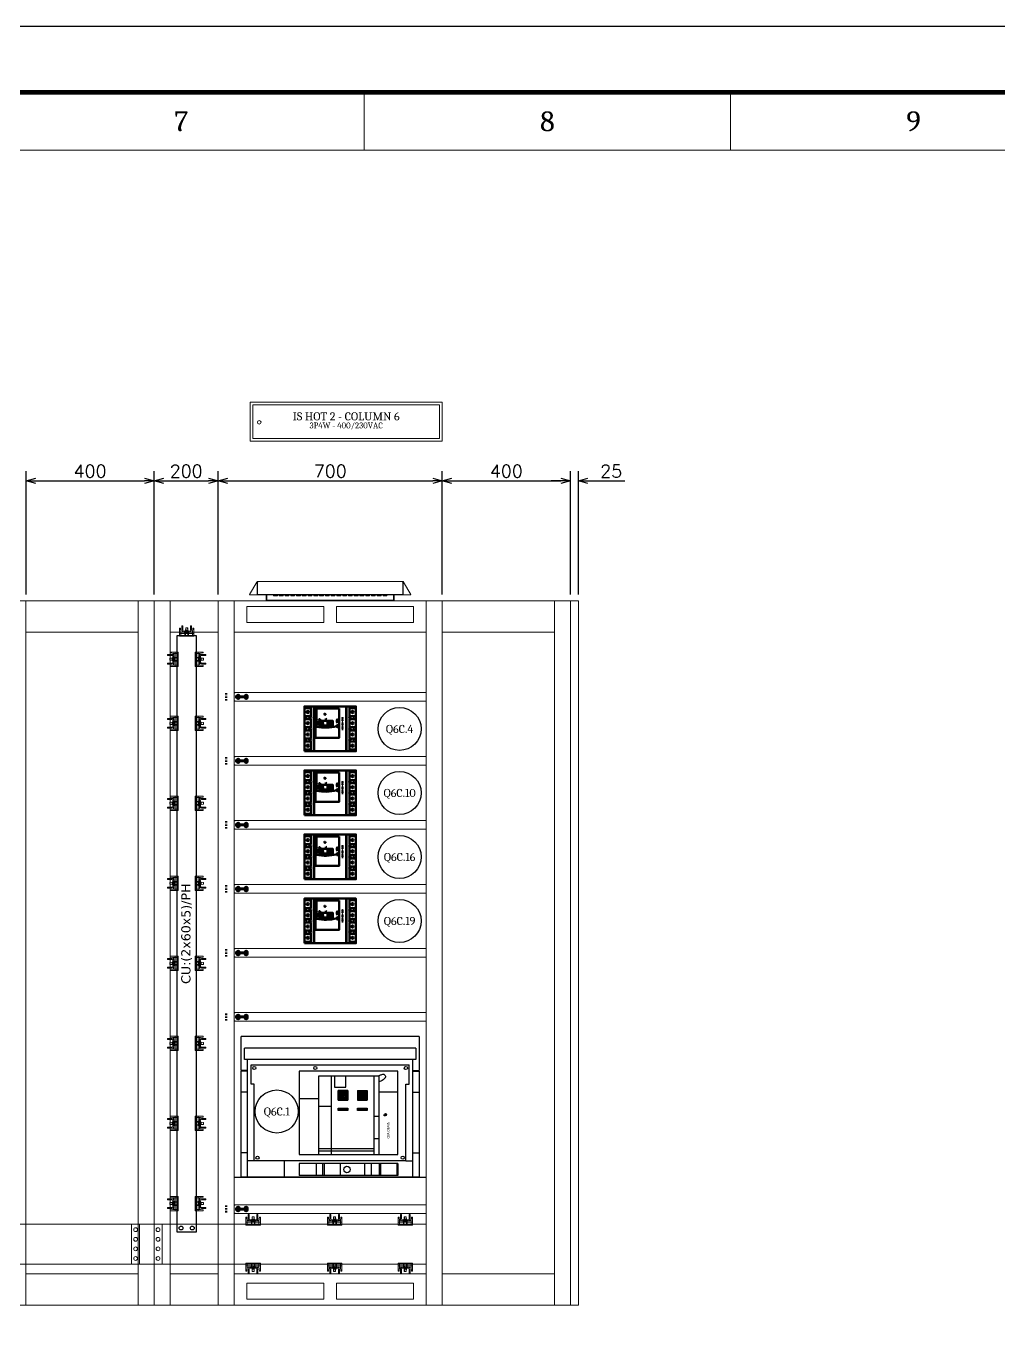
# Model space of a CAD drawing. Header units: millimetres. Extents: x -116965 to 323937, y 291661 to 566926.
# Drawn here: x -31322 to -28284, y 316464 to 320534 of the extents above; entities that cross this region are included whole.
import ezdxf
from ezdxf.enums import TextEntityAlignment as Align

# ---------------------------------------------------------------- set-up
doc = ezdxf.new("R2010")
doc.units = ezdxf.units.MM
doc.header["$PDMODE"] = 35
doc.linetypes.add('CHAIN', pattern=[0.3543, 0.2362, -0.0295, 0.0591, -0.0295])
doc.layers.get('0').update_dxf_attribs({"lineweight": 18})
for name, color, linetype in [('ALPHA', 255, 'Continuous'), ('C00-00-00', 7, 'Continuous'), ('dien', 2, 'Continuous')]:
    doc.layers.add(name, color=color, linetype=linetype)
for name, color, linetype, lineweight in [('AM_5', 3, 'Continuous', 25), ('BUSBAR', 31, 'Continuous', 13), ('Centerline(Schneider)', 7, 'Continuous', 18), ('H', 7, 'Continuous', 100), ('hw_Auxiliary', 2, 'Continuous', 13), ('hw_Text', 7, 'Continuous', 13), ('P', 250, 'Continuous', 100), ('Visible (ISO)', 7, 'Continuous', 50), ('Visible Edges(Schneider)', 7, 'Continuous', 35)]:
    doc.layers.add(name, color=color, linetype=linetype, lineweight=lineweight)
doc.styles.add('HW_Standard', font='complex.shx', dxfattribs={"width": 0.9})
doc.styles.add('hwBorder', font='Cambria.ttf')
doc.styles.add('hwTech', font='Cambria.ttf')
doc.styles.add('ROMANS', font='')
doc.styles.get("Standard").update_dxf_attribs({"font": 'arial.ttf'})
doc.styles.add('{18b73a54-fa43-428c-adcb-c1c7bbdf2c84}', font='Simplex.shx')
doc.styles.get('ROMANS').set_extended_font_data('.VnArial')
doc.dimstyles.new('kich thuoc$0', dxfattribs={"dimscale": 2, "dimtxt": 20, "dimasz": 16, "dimexe": 15, "dimexo": 10, "dimgap": 5, "dimtad": 1, "dimdec": 0, "dimzin": 0, "dimdsep": 46, "dimtxsty": '{18b73a54-fa43-428c-adcb-c1c7bbdf2c84}', "dimblk": 'OPEN30', "dimcen": 0.09, "dimclrd": 3, "dimclre": 3, "dimclrt": 3, "dimadec": 0, "dimazin": 0, "dimtfac": 1, "dimtdec": 0, "dimtofl": 0, "dimtmove": 0, "dimatfit": 3, "dimldrblk": 'OPEN30', "dimfxl": 1, "dimtolj": 1, "dimtzin": 0, "dimarcsym": 0})

# ---------------------------------------------------------------- blocks, each defined once
blk = doc.blocks.new('*U1608')
for points in [[(0, 2200), (0, 0), (50, 0), (50, 2200)], [(50, 2102), (50, 2200), (200, 2200), (200, 2102)], [(200, 2200), (200, 0), (250, 0), (250, 2200)], [(250, 2102), (250, 2200), (850, 2200), (850, 2102)], [(850, 2200), (850, 0), (900, 0), (900, 2200)], [(1250, 2102), (1250, 2200), (900, 2200), (900, 2102)], [(1300, 2200), (1300, 0), (1250, 0), (1250, 2200)], [(50, 98), (50, 0), (200, 0), (200, 98)], [(250, 98), (250, 0), (850, 0), (850, 98)], [(1250, 98), (1250, 0), (900, 0), (900, 98)]]:
    blk.add_lwpolyline(points, close=True)
at = {"layer": 'hw_Auxiliary'}
for points in [[(290, 2132), (530, 2132), (530, 2182), (290, 2182)], [(810, 2132), (570, 2132), (570, 2182), (810, 2182)], [(290, 68), (530, 68), (530, 18), (290, 18)], [(810, 68), (570, 68), (570, 18), (810, 18)]]:
    blk.add_lwpolyline(points, close=True, dxfattribs=at)
blk = doc.blocks.new('ban le blokset')
for p, q in [((11, 2), (5, 2)), ((5, -2), (11, -2))]:
    blk.add_line(p, q)
at = {"layer": 'Centerline(Schneider)', "linetype": 'CHAIN', "ltscale": 7.55611}
for p, q in [((35.8, 12.5), (31.7, 12.5)), ((36, -12.5), (31.8, -12.5))]:
    blk.add_line(p, q, dxfattribs=at)
at = {"layer": 'Centerline(Schneider)', "linetype": 'CHAIN', "ltscale": 21.168501}
for p, q in [((45.5, 9.8), (45.5, -9.8)), ((70.5, -9.8), (70.5, 9.8))]:
    blk.add_line(p, q, dxfattribs=at)
at = {"layer": 'Visible Edges(Schneider)'}
for p, q in [((11, 9.2), (5, 9.2)), ((36, 2), (78, 2)), ((74.5, -2), (74.5, 2)), ((11, -9.2), (5, -9.2)), ((36, -2), (78, -2))]:
    blk.add_line(p, q, dxfattribs=at)
for centre, start, end in [((45.5, 2), 21.122, 158.878), ((70.5, 2), 21.122, 158.878), ((45.5, -2), 201.122, 338.878), ((70.5, -2), 201.122, 338.878)]:
    blk.add_arc(centre, 5.63, start, end, dxfattribs=at)
blk = doc.blocks.new('*U1771')
h = blk.add_hatch(color=254)
edge = h.paths.add_edge_path()
edge.add_spline(control_points=[(5.6, 1.8), (5.6, 1.8), (5.6, 1.9), (5.6, 2), (5.6, 2), (5.7, 2)], knot_values=[-0.183546, -0.183546, -0.183546, -0.183546, -0.091771, -0.091771, 0, 0, 0, 0], degree=3, periodic=0)
edge.add_line((5.7, 2), (5.3, 2))
edge.add_ellipse((6.4, 1.5), major_axis=(1.3, 1.25), ratio=0.66219, start_angle=104.5761, end_angle=114.7583)
edge.add_line((5.1, 1.8), (5.6, 1.8))
edge = h.paths.add_edge_path()
edge.add_spline(control_points=[(5.4, 1.3), (5.5, 1.3), (5.5, 1.4), (5.5, 1.4), (5.5, 1.5), (5.5, 1.5)], knot_values=[-0.183098, -0.183098, -0.183098, -0.183098, -0.091547, -0.091547, 0, 0, 0, 0], degree=3, periodic=0)
edge.add_line((5.5, 1.5), (5, 1.5))
edge.add_ellipse((6.4, 1.5), major_axis=(1.3, 1.25), ratio=0.66219, start_angle=124.0962, end_angle=133.9588)
edge.add_line((4.9, 1.3), (5.4, 1.3))
edge = h.paths.add_edge_path()
edge.add_spline(control_points=[(6.7, 1.2), (6.8, 1.3), (6.8, 1.4), (6.9, 1.7), (6.9, 1.9), (7, 2)], knot_values=[-0.551644, -0.551644, -0.551644, -0.551644, -0.275816, -0.275816, 0, 0, 0, 0], degree=3, periodic=0)
edge.add_spline(control_points=[(7, 2), (7, 2), (7, 2), (7, 2), (7, 2), (7, 2)], knot_values=[-0.018517, -0.018517, -0.018517, -0.018517, -0.010545, -0.010545, 0, 0, 0, 0], degree=3, periodic=0)
edge.add_spline(control_points=[(7, 2), (7, 2), (7, 2), (7, 2), (7, 2), (7, 2), (7, 2), (7, 2)], knot_values=[-0.027221, -0.027221, -0.027221, -0.027221, -0.014514, -0.014514, -0.00734, -0.00734, 0, 0, 0, 0], degree=3, periodic=0)
edge.add_line((7, 2), (7.4, 2))
edge.add_spline(control_points=[(7.4, 2), (7.4, 2.1), (7.5, 2.2), (7.5, 2.3), (7.5, 2.4), (7.5, 2.4)], knot_values=[-0.257765, -0.257765, -0.257765, -0.257765, -0.128882, -0.128882, 0, 0, 0, 0], degree=3, periodic=0)
edge.add_line((7.5, 2.4), (6.9, 2.4))
edge.add_spline(control_points=[(6.9, 2.4), (6.8, 2.4), (6.6, 2.4), (6.4, 2.3), (6.3, 2.2), (6.2, 2.1), (6.2, 2.1), (6.1, 2), (6.1, 1.9), (6.1, 1.9), (6.1, 1.9), (6.1, 1.8)], knot_values=[-0.86466, -0.86466, -0.86466, -0.86466, -0.632414, -0.632414, -0.431586, -0.431586, -0.283006, -0.283006, -0.174285, -0.174285, 0, 0, 0, 0], degree=3, periodic=0)
edge.add_spline(control_points=[(6.1, 1.8), (6.1, 1.7), (6, 1.6), (6, 1.4), (5.9, 1.2), (5.9, 1.1)], knot_values=[-0.479158, -0.479158, -0.479158, -0.479158, -0.239583, -0.239583, 0, 0, 0, 0], degree=3, periodic=0)
edge.add_spline(control_points=[(5.9, 1.1), (5.9, 1.1), (5.9, 1.1), (5.9, 1.1), (5.9, 1.1), (5.9, 1.1)], knot_values=[-0.028568, -0.028568, -0.028568, -0.028568, -0.012798, -0.012798, 0, 0, 0, 0], degree=3, periodic=0)
edge.add_spline(control_points=[(5.9, 1.1), (5.9, 1.1), (5.9, 1.1), (5.8, 1), (5.8, 1), (5.8, 1), (5.8, 1), (5.8, 1)], knot_values=[-0.058564, -0.058564, -0.058564, -0.058564, -0.027343, -0.027343, -0.015539, -0.015539, 0, 0, 0, 0], degree=3, periodic=0)
edge.add_line((5.8, 1), (5.4, 1))
edge.add_spline(control_points=[(5.4, 1), (5.4, 1), (5.3, 0.9), (5.3, 0.8), (5.3, 0.7), (5.3, 0.6)], knot_values=[-0.283689, -0.283689, -0.283689, -0.283689, -0.141847, -0.141847, 0, 0, 0, 0], degree=3, periodic=0)
edge.add_line((5.3, 0.6), (5.9, 0.6))
edge.add_spline(control_points=[(5.9, 0.6), (6.1, 0.6), (6.2, 0.7), (6.4, 0.8), (6.5, 0.8), (6.6, 0.9), (6.7, 1), (6.7, 1.1), (6.7, 1.1), (6.7, 1.2)], knot_values=[-1.143628, -1.143628, -1.143628, -1.143628, -0.811486, -0.811486, -0.496541, -0.496541, -0.30491, -0.30491, 0, 0, 0, 0], degree=3, periodic=0)
edge = h.paths.add_edge_path()
edge.add_ellipse((6.4, 1.5), major_axis=(1.3, 1.25), ratio=0.66219, start_angle=306, end_angle=315.8697)
edge.add_line((7.9, 1.8), (7.3, 1.8))
edge.add_spline(control_points=[(7.3, 1.8), (7.3, 1.8), (7.2, 1.7), (7.2, 1.6), (7.2, 1.6), (7.2, 1.6)], knot_values=[-0.178881, -0.178881, -0.178881, -0.178881, -0.089455, -0.089455, 0, 0, 0, 0], degree=3, periodic=0)
edge.add_line((7.2, 1.6), (7.8, 1.6))
edge = h.paths.add_edge_path()
edge.add_spline(control_points=[(7.1, 1.3), (7.1, 1.3), (7.1, 1.2), (7.1, 1.1), (7.1, 1.1), (7.1, 1)], knot_values=[-0.179952, -0.179952, -0.179952, -0.179952, -0.089977, -0.089977, 0, 0, 0, 0], degree=3, periodic=0)
edge.add_line((7.1, 1), (7.6, 1))
edge.add_ellipse((6.4, 1.5), major_axis=(1.3, 1.25), ratio=0.66219, start_angle=286.5797, end_angle=296.6533)
edge.add_line((7.7, 1.3), (7.1, 1.3))
at = {"color": 102}
blk.add_ellipse((6.4, 1.5), major_axis=(1.3, 1.25), ratio=0.66219, dxfattribs=at)
blk = doc.blocks.new('*U1452')
h = blk.add_hatch(color=1)
h.dxf.hatch_style = 1
h.paths.add_polyline_path([(217.7, 104.6, 0.414214), (217.3, 104.9), (188.7, 104.9, 0.414214), (188.3, 104.6), (188.3, 75.9, 0.414214), (188.7, 75.6), (217.3, 75.6, 0.414214), (217.7, 75.9)])
h.paths.add_polyline_path([(211.2, 90.2, -1), (194.8, 90.2, -1)], flags=16)
h.paths.add_polyline_path([(208.5, 90.2, -1), (197.5, 90.2, -1)], flags=0)
h.paths.add_polyline_path([(197.5, 90.2, 1), (208.5, 90.2, 1)], flags=0)
h = blk.add_hatch(color=1)
h.dxf.hatch_style = 1
h.paths.add_polyline_path([(208.5, 90.2, 1), (197.5, 90.2, 1)])
h = blk.add_hatch(color=5)
h.dxf.hatch_style = 1
h.paths.add_polyline_path([(277.7, 104.6, 0.414214), (277.3, 104.9), (248.7, 104.9, 0.414214), (248.3, 104.6), (248.3, 75.9, 0.414214), (248.7, 75.6), (277.3, 75.6, 0.414214), (277.7, 75.9)])
h.paths.add_polyline_path([(261.6, 98.4), (264.4, 98.4), (264.4, 82.1), (261.6, 82.1)], flags=16)
for color, points in [(3, [(188, 50.2), (218, 50.2), (218, 42.8), (188, 42.8)]), (2, [(248, 50.2), (278, 50.2), (278, 42.8), (248, 42.8)])]:
    blk.add_hatch(color=color).paths.add_polyline_path(points)
at = {"color": 0}
for p, q in [((188, 75.2), (188, 105.2)), ((188, 105.2), (218, 105.2)), ((188.3, 75.9), (188.3, 104.6)), ((217.3, 104.9), (188.7, 104.9)), ((248, 105.2), (278, 105.2)), ((248.7, 104.9), (277.3, 104.9))]:
    blk.add_line(p, q, dxfattribs=at)
at = {"color": 7}
for p, q in [((217.7, 104.6), (217.7, 75.9)), ((218, 105.2), (218, 75.2)), ((248, 105.2), (248, 75.2)), ((248.3, 104.6), (248.3, 75.9)), ((218, 75.2), (188, 75.2)), ((217.3, 75.6), (188.7, 75.6)), ((278, 75.2), (248, 75.2)), ((277.3, 75.6), (248.7, 75.6))]:
    blk.add_line(p, q, dxfattribs=at)
blk.add_lwpolyline([(261.6, 82.1), (264.4, 82.1), (264.4, 98.4), (261.6, 98.4)], close=True, dxfattribs=at)
at = {"color": 0}
for points in [[(188, 50.2), (218, 50.2), (218, 42.8), (188, 42.8)], [(248, 50.2), (278, 50.2), (278, 42.8), (248, 42.8)]]:
    blk.add_lwpolyline(points, close=True, dxfattribs=at)
at = {"color": 7}
blk.add_circle((203, 90.2), 8.18, dxfattribs=at)
at = {"color": 1}
blk.add_circle((203, 90.2), 5.45, dxfattribs=at)
at = {"color": 0}
for centre, start, end in [((188.7, 104.6), 90, 180), ((217.3, 104.6), 0, 90), ((248.7, 104.6), 90, 180), ((188.7, 75.9), 180, 270)]:
    blk.add_arc(centre, 0.341, start, end, dxfattribs=at)
at = {"color": 7}
for centre, start, end in [((217.3, 75.9), 270, 0), ((248.7, 75.9), 180, 270)]:
    blk.add_arc(centre, 0.341, start, end, dxfattribs=at)
at = {"layer": 'ALPHA', "color": 253}
for p, q in [((441, 273.8), (-115, 273.8)), ((-115, 167.8), (-115, 273.8)), ((441, 273.8), (441, 167.8)), ((-95, 167.8), (-115, 167.8)), ((-115, -165.2), (-115, 165.2)), ((-95, 165.2), (-115, 165.2)), ((-95, -165.2), (-95, 202.2)), ((-84, 185.2), (409.5, 185.2)), ((-84, 125.2), (-84, 185.2)), ((409.5, 125.2), (409.5, 185.2)), ((420.5, 202.2), (420.5, -165.2)), ((420.5, 167.8), (441, 167.8)), ((420.5, 165.2), (441, 165.2)), ((441, 165.2), (441, -165.2)), ((-79, 125.2), (-84, 125.2)), ((-74, 125.2), (-79, 125.2)), ((-74, -114.8), (-74, 125.2)), ((399.5, -114.8), (399.5, 125.2)), ((399.5, 125.2), (404.5, 125.2)), ((404.5, 125.2), (409.5, 125.2)), ((-74, -114.8), (-95, -114.8)), ((20.5, -165.2), (20.5, -114.8)), ((399.5, -114.8), (420.5, -114.8)), ((441, -165.2), (-115, -165.2))]:
    blk.add_line(p, q, dxfattribs=at)
at = {"layer": 'ALPHA', "color": 254}
for p, q in [((430.5, 237.2), (-105, 237.2)), ((-105, 202.2), (-105, 237.2)), ((430.5, 237.2), (430.5, 202.2)), ((430.5, 202.2), (-105, 202.2)), ((-95, 100.2), (-115, 100.2)), ((218, 105.2), (218, 75.2)), ((248, 105.2), (248, 75.2)), ((420.5, 100.2), (441, 100.2)), ((188, 75.2), (218, 75.2)), ((248, 75.2), (278, 75.2)), ((-95, -89.8), (-115, -89.8)), ((420.5, -89.8), (441, -89.8))]:
    blk.add_line(p, q, dxfattribs=at)
at = {"layer": 'ALPHA', "color": 4}
for p, q in [((126.5, 150.2), (126.5, -94.8)), ((314.5, 150.2), (126.5, 150.2)), ((166.5, 150.2), (166.5, -94.8)), ((299.5, 150.2), (299.5, -94.8)), ((314.5, 150.2), (314.5, -94.8)), ((374.5, 100.2), (314.5, 100.2)), ((66.5, 80.2), (126.5, 80.2)), ((166.5, 55.2), (126.5, 55.2)), ((299.5, 25.2), (314.5, 25.2)), ((299.5, -77.2), (126.5, -77.2)), ((299.5, -44.8), (314.5, -44.8)), ((299.5, -84.8), (126.5, -84.8)), ((374.5, -123.2), (66.5, -123.2)), ((66.5, -123.2), (66.5, -160.2)), ((374.5, -160.2), (66.5, -160.2)), ((120.5, -160.2), (120.5, -123.2)), ((140.5, -160.2), (140.5, -123.2)), ((145.5, -160.2), (145.5, -123.2)), ((195.5, -160.2), (195.5, -123.2)), ((270.5, -123.2), (270.5, -160.2)), ((290.5, -123.2), (290.5, -160.2)), ((315.5, -123.2), (315.5, -160.2)), ((320.5, -123.2), (320.5, -160.2)), ((371, -123.2), (371, -160.2)), ((374.5, -123.2), (374.5, -160.2))]:
    blk.add_line(p, q, dxfattribs=at)
at = {"layer": 'ALPHA', "color": 0}
for p, q in [((188, 105.2), (188, 75.2)), ((188, 105.2), (218, 105.2)), ((248, 105.2), (278, 105.2)), ((278, 105.2), (278, 75.2))]:
    blk.add_line(p, q, dxfattribs=at)
at = {"layer": 'ALPHA', "color": 4}
for points in [[(66.5, 165.2), (66.5, -94.8), (374.5, -94.8), (374.5, 165.2)], [(176.5, 115.2), (211.5, 115.2), (211.5, 150.2), (176.5, 150.2)]]:
    blk.add_lwpolyline(points, close=True, dxfattribs=at)
blk.add_lwpolyline([(314.5, 150.2, -0.038619), (318.5, 152.8, -0.045493), (322.3, 154.3, -0.024228), (327.2, 155.6, -0.058648), (329.2, 155.7, -0.123358), (331.5, 155.1, -0.092807), (333.9, 153.1, -0.116657), (335.4, 149.8, -0.128186), (335.3, 146.5, -0.049971), (334.3, 144.1, -0.055894), (333, 142.2, -0.051937), (331, 140.3, -0.020219), (325.1, 136.3, -0.056224), (320.8, 134.3, -0.040931), (314.5, 132.6)], format="xyb", dxfattribs=at)
at = {"layer": 'ALPHA', "color": 7}
for points in [[(218, 75.2), (188, 75.2), (188, 103.6), (218, 103.6)], [(248, 75.2), (278, 75.2), (278, 103.6), (248, 103.6)]]:
    blk.add_lwpolyline(points, close=True, dxfattribs=at)
at = {"layer": 'ALPHA', "color": 253}
blk.add_lwpolyline([(399.5, -114.8), (-74, -114.8)], dxfattribs=at)
at = {"layer": 'ALPHA', "color": 254}
for centre in [(-74, 175.2), (116.5, 175.2), (399.5, 175.2), (-64, -104.8), (389.5, -104.8)]:
    blk.add_circle(centre, 5, dxfattribs=at)
at = {"layer": 'ALPHA', "color": 4}
blk.add_circle((215.5, -141.8), 10, dxfattribs=at)
at = {"color": 7, "xscale": 2.430000000000291, "yscale": 2.430000000000291, "zscale": 2.430000000000291}
blk.add_blockref('*U1771', (319.5, 25.8), dxfattribs=at)
at = {"layer": 'ALPHA', "color": 254, "style": 'ROMANS', "flags": 8}
blk.add_attdef('TYPE2', (340.6, 8), '', height=8, rotation=270, dxfattribs=at)
blk = doc.blocks.new('*U1615')
blk.add_hatch(color=9).paths.add_polyline_path([(80.5, 7.9), (94.8, 7.9), (94.8, 0.5), (80.5, 0.5)])
h = blk.add_hatch(color=1)
edge = h.paths.add_edge_path()
edge.add_arc((78.2, -23), 3.31, 0, 360)
h = blk.add_hatch(color=7)
edge = h.paths.add_edge_path()
edge.add_ellipse((94.6, -22.9), major_axis=(-5.42, 0), ratio=0.460829, start_angle=0, end_angle=360)
for p, q in [((139.9, 50.9), (0, 50.9)), ((139.9, 50.4), (0, 50.4)), ((133.5, 42.4), (76.6, 42.4)), ((80.5, 36.4), (80.5, -8.8)), ((80.5, 36.4), (94.8, 36.4)), ((94.8, 31.5), (80.5, 31.5)), ((94.8, 30.3), (80.5, 30.3)), ((94.8, 26.7), (80.5, 26.7)), ((80.5, 26.2), (94.8, 26.2)), ((94.8, 36.4), (94.8, -8.8)), ((97.9, 13.2), (101.9, 13.2)), ((97.9, 13.2), (99.9, 11.7)), ((99.6, 35.3), (99.6, 31.5)), ((99.6, 35.3), (100.2, 35.3)), ((99.6, 31.5), (100.2, 31.5)), ((101.9, 13.2), (99.9, 11.7)), ((100.2, 35.3), (100.2, 31.5)), ((80.5, -8.8), (94.8, -8.8)), ((139.9, -50.2), (0, -50.2)), ((139.9, -50.7), (0, -50.7))]:
    blk.add_line(p, q)
at = {"color": 0}
blk.add_lwpolyline([(0, 80.6), (0, -80.4), (140, -80.4), (140, 80.6)], close=True, dxfattribs=at)
at = {"color": 1}
for points in [[(5, 80.6), (5, 60.1), (30, 60.1), (30, 80.6)], [(40, 80.6), (40, 60.1), (65, 60.1), (65, 80.6)], [(75, 80.6), (75, 60.1), (100, 60.1), (100, 80.6)], [(110, 80.6), (110, 60.1), (135, 60.1), (135, 80.6)], [(5, -80.4), (5, -59.9), (30, -59.9), (30, -80.4)], [(40, -80.4), (40, -59.9), (65, -59.9), (65, -80.4)], [(75, -80.4), (75, -59.9), (100, -59.9), (100, -80.4)], [(110, -80.4), (110, -59.9), (135, -59.9), (135, -80.4)]]:
    blk.add_lwpolyline(points, dxfattribs=at)
for points in [[(133.5, -27.8), (41.8, -27.8), (41.8, 46.1), (133.5, 46.1)], [(80.5, 36.4), (94.8, 36.4), (94.8, -8.8), (80.5, -8.8)], [(80.5, 7.9), (94.8, 7.9), (94.8, 0.5), (80.5, 0.5)]]:
    blk.add_lwpolyline(points, close=True)
for centre in [(17.5, 70.1), (52.5, 70.1), (87.5, 70.1), (122.5, 70.1), (17.5, -69.9), (52.5, -69.9), (87.5, -69.9), (122.5, -69.9)]:
    blk.add_circle(centre, 3.25, dxfattribs=at)
at = {"color": 3}
for centre in [(35, 62.6), (70, 62.6), (105, 62.6), (35, -62.4), (70, -62.4), (105, -62.4)]:
    blk.add_circle(centre, 3, dxfattribs=at)
blk.add_circle((78.2, -23), 3.31)
blk.add_arc((211.2, 14.2), 137.5, 168.1891, 194.2608)
blk.add_ellipse((94.6, -22.9), major_axis=(-5.42, 0), ratio=0.460829)
at = {"layer": 'P', "color": 0, "linetype": 'Continuous', "lineweight": -3}
for p, q in [((33.7, 77.5), (33.7, 80.6)), ((33.7, 77.5), (33.7, 77.2)), ((36, 80.6), (36, 77.5)), ((36, 77.5), (36, 77.2)), ((68.7, 77.5), (68.7, 80.6)), ((68.7, 77.5), (68.7, 77.2)), ((71, 80.6), (71, 77.5)), ((71, 77.5), (71, 77.2)), ((103.6, 77.5), (103.6, 80.6)), ((103.6, 77.5), (103.6, 80.6)), ((103.6, 77.5), (103.6, 77.2)), ((105.9, 80.6), (105.9, 77.5)), ((105.9, 77.5), (105.9, 77.2)), ((33.7, -77.3), (33.7, -80.4)), ((36, -80.4), (36, -77.3)), ((68.7, -77.3), (68.7, -77)), ((68.7, -77.3), (68.7, -80.4)), ((71, -77.3), (71, -77)), ((71, -80.4), (71, -77.3)), ((103.6, -77.3), (103.6, -77)), ((103.6, -77.3), (103.6, -80.4)), ((103.6, -77.3), (103.6, -80.4)), ((105.9, -77.3), (105.9, -77)), ((105.9, -80.4), (105.9, -77.3))]:
    blk.add_line(p, q, dxfattribs=at)
for centre, start, end in [((34.9, 75), 117.7191, 62.2809), ((69.9, 75), 117.7191, 62.2809), ((104.7, 75), 117.7191, 62.2809), ((34.9, -74.8), 297.7191, 242.2809), ((69.9, -74.8), 297.7191, 242.2809), ((104.7, -74.8), 297.7191, 242.2809)]:
    blk.add_arc(centre, 2.5, start, end, dxfattribs=at)
at = {"xscale": 1.215000000000003, "yscale": 1.215000000000003, "zscale": 1.215000000000003}
blk.add_blockref('*U1771', (107.9, 14.7), dxfattribs=at)
at = {"layer": 'hw_Text', "color": 3, "style": 'HW_Standard', "width": 0.9}
blk.add_text('ON', height=3.6, dxfattribs=at).set_placement((87.4, 21.6), align=Align.MIDDLE_CENTER)
at = {"layer": 'hw_Text', "color": 1, "style": 'HW_Standard', "width": 0.9}
blk.add_text('OFF', height=3.6, dxfattribs=at).set_placement((87.4, -4.8), align=Align.MIDDLE_CENTER)
at = {"layer": 'hw_Text', "color": 0, "style": 'HW_Standard', "width": 0.9, "flags": 8}
blk.add_attdef('TYPE1', text='', height=5, dxfattribs=at).set_placement((85.9, -38.6), align=Align.MIDDLE_CENTER)
blk = doc.blocks.new('QQQ')
at = {"color": 1, "lineweight": -3, "ltscale": 5}
blk.add_circle((59732.6, 361340.9), 67.2, dxfattribs=at)
at = {"color": 6, "lineweight": -3, "ltscale": 5, "style": 'hwTech'}
blk.add_attdef('Q5A.1', text='', height=25, dxfattribs=at).set_placement((59732.6, 361340.9), align=Align.MIDDLE_CENTER)
blk = doc.blocks.new('SV-F')
at = {"lineweight": 13}
blk.add_line((201, 0), (-201, 0), dxfattribs=at)
at = {"layer": 'Visible (ISO)', "lineweight": 13}
for p, q in [((-251.5, 19.3), (-228.9, 58.5)), ((-228.8, 58.5), (-228.9, 58.5)), ((-228.8, 58.5), (-228.7, 58.4)), ((-227.8, 58.9), (-228.2, 58.1)), ((-227.8, 58.9), (-227.8, 18.5)), ((-226.8, 58.3), (-227.8, 58.9)), ((-226.8, 18.5), (-226.8, 58.3)), ((-226.7, 58.5), (-226.7, 19.3)), ((-226.3, 58.5), (-226.7, 58.5)), ((-226.3, 58.5), (-226.3, 60)), ((-226.3, 60), (226.3, 60)), ((226.3, 60), (226.3, 58.5)), ((226.7, 58.5), (226.3, 58.5)), ((226.7, 58.5), (226.7, 19.3)), ((226.8, 58.3), (227.8, 58.9)), ((226.8, 18.5), (226.8, 58.3)), ((228.2, 58.1), (227.8, 58.9)), ((227.8, 58.9), (227.8, 18.5)), ((228.7, 58.4), (228.8, 58.5)), ((228.9, 58.5), (228.8, 58.5)), ((228.9, 58.5), (251.5, 19.3)), ((-250.9, 18.9), (-251.5, 19.3)), ((-250.9, 18.9), (-250.2, 18.5)), ((-250.2, 18.5), (-227.8, 18.5)), ((-227.8, 18.5), (-226.8, 18.5)), ((-226.7, 19.3), (-226.7, 18.5)), ((-226.7, 19.3), (226.7, 19.3)), ((-226.7, 18.5), (226.7, 18.5)), ((-199.5, 18.5), (-199.5, 1.5)), ((-198, 1.5), (-198, 18.5)), ((-197.5, 4), (-197.5, 18.5)), ((-197.5, 2), (-197.5, 4)), ((-197.5, 2), (197.5, 2)), ((-197.5, 2), (-197.5, 0)), ((-177, 15.5), (-177, 18.5)), ((-165, 15.5), (-177, 15.5)), ((-165, 18.5), (-165, 15.5)), ((-159, 15.5), (-159, 18.5)), ((-147, 15.5), (-159, 15.5)), ((-147, 18.5), (-147, 15.5)), ((-141, 15.5), (-141, 18.5)), ((-129, 15.5), (-141, 15.5)), ((-129, 18.5), (-129, 15.5)), ((-123, 15.5), (-123, 18.5)), ((-111, 15.5), (-123, 15.5)), ((-111, 18.5), (-111, 15.5)), ((-105, 15.5), (-105, 18.5)), ((-93, 15.5), (-105, 15.5)), ((-93, 18.5), (-93, 15.5)), ((-87, 15.5), (-87, 18.5)), ((-75, 15.5), (-87, 15.5)), ((-75, 18.5), (-75, 15.5)), ((-69, 15.5), (-69, 18.5)), ((-57, 15.5), (-69, 15.5)), ((-57, 18.5), (-57, 15.5)), ((-51, 15.5), (-51, 18.5)), ((-39, 15.5), (-51, 15.5)), ((-39, 18.5), (-39, 15.5)), ((-33, 15.5), (-33, 18.5)), ((-21, 15.5), (-33, 15.5)), ((-21, 18.5), (-21, 15.5)), ((-15, 15.5), (-15, 18.5)), ((-3, 15.5), (-15, 15.5)), ((-3, 18.5), (-3, 15.5)), ((3, 15.5), (3, 18.5)), ((15, 15.5), (3, 15.5)), ((15, 18.5), (15, 15.5)), ((21, 15.5), (21, 18.5)), ((33, 15.5), (21, 15.5)), ((33, 18.5), (33, 15.5)), ((39, 15.5), (39, 18.5)), ((51, 15.5), (39, 15.5)), ((51, 18.5), (51, 15.5)), ((57, 15.5), (57, 18.5)), ((69, 15.5), (57, 15.5)), ((69, 18.5), (69, 15.5)), ((75, 15.5), (75, 18.5)), ((87, 15.5), (75, 15.5)), ((87, 18.5), (87, 15.5)), ((93, 15.5), (93, 18.5)), ((105, 15.5), (93, 15.5)), ((105, 18.5), (105, 15.5)), ((111, 15.5), (111, 18.5)), ((123, 15.5), (111, 15.5)), ((123, 18.5), (123, 15.5)), ((129, 15.5), (129, 18.5)), ((141, 15.5), (129, 15.5)), ((141, 18.5), (141, 15.5)), ((147, 15.5), (147, 18.5)), ((159, 15.5), (147, 15.5)), ((159, 18.5), (159, 15.5)), ((165, 15.5), (165, 18.5)), ((177, 15.5), (165, 15.5)), ((177, 18.5), (177, 15.5)), ((197.5, 18.5), (197.5, 4)), ((197.5, 2), (197.5, 4)), ((197.5, 2), (197.5, 0)), ((198, 1.5), (198, 18.5)), ((199.5, 1.5), (199.5, 18.5)), ((226.7, 19.3), (226.7, 18.5)), ((226.8, 18.5), (227.8, 18.5)), ((227.8, 18.5), (250.2, 18.5)), ((250.9, 18.9), (250.2, 18.5)), ((251.5, 19.3), (250.9, 18.9))]:
    blk.add_line(p, q, dxfattribs=at)
for centre, radius, start, end in [((-226.3, 57), 3, 136.3257, 150), ((-226.3, 57), 3, 90, 136.3257), ((-226.3, 57), 1.5, 105.8402, 114.6033), ((226.3, 57), 3, 43.6743, 90), ((226.3, 57), 1.5, 65.3967, 74.1598), ((226.3, 57), 3, 30, 43.6743), ((-201, 1.5), 1.5, 270, 0), ((-201, 1.5), 3, 330, 0), ((201, 1.5), 3, 180, 210), ((201, 1.5), 1.5, 180, 270)]:
    blk.add_arc(centre, radius, start, end, dxfattribs=at)
for points in [[(-228.7, 58.4), (-228.7, 58.4), (-228.6, 58.4), (-228.6, 58.3)], [(-228.6, 58.3), (-228.5, 58.3), (-228.4, 58.2), (-228.2, 58.1)], [(228.6, 58.3), (228.5, 58.3), (228.4, 58.2), (228.2, 58.1)], [(228.7, 58.4), (228.7, 58.4), (228.6, 58.4), (228.6, 58.3)]]:
    blk.add_open_spline(points, degree=3, dxfattribs=at)
blk = doc.blocks.new('*U1980')
at = {"color": 5}
for p, q in [((202.975, 198.621), (202.975, 194.282)), ((230.543, 198.621), (230.543, 194.282))]:
    blk.add_line(p, q, dxfattribs=at)
at = {"color": 5, "const_width": 0.35}
blk.add_lwpolyline([(10, 198.621), (285.679, 198.621), (285.679, 5), (10, 5)], close=True, dxfattribs=at)
at = {"color": 5}
blk.add_lwpolyline([(14.339, 194.282), (281.339, 194.282), (281.339, 9.339), (14.339, 9.339)], close=True, dxfattribs=at)
at = {"layer": 'Defpoints', "color": 4}
blk.add_lwpolyline([(0, 203.621), (290.679, 203.621), (290.679, 0), (0, 0)], close=True, dxfattribs=at)
at = {"color": 253, "style": 'hwBorder'}
for s, p in [('7', (189.191, 196.452)), ('8', (216.759, 196.452)), ('9', (244.327, 196.452))]:
    blk.add_text(s, height=1.5, dxfattribs=at).set_placement(p, align=Align.MIDDLE_CENTER)
at = {"color": 6, "style": 'hwBorder', "flags": 8}
for tag, p in [("DWG'SNAME", (266.339, 58.998)), ("DWG'SCODE2", (266.339, 51.052))]:
    blk.add_attdef(tag, text='', height=1.5, dxfattribs=at).set_placement(p, align=Align.MIDDLE_CENTER)
at = {"color": 253, "style": 'hwBorder', "flags": 8}
for tag, p in [('REV_0', (253.339, 43.788)), ('REV_MODIFY0', (264.339, 44.1)), ('REV_DATE0', (277.339, 44.1)), ('REV_MODIFY1', (264.339, 40.789)), ('REV_DATE1', (277.339, 40.789)), ('REV_1', (253.339, 40.477)), ('REV_2', (253.339, 37.166)), ('REV_MODIFY2', (264.339, 37.479)), ('REV_DATE2', (277.339, 37.479)), ('REV_3', (253.339, 33.856)), ('REV_MODIFY3', (264.339, 34.169)), ('REV_DATE3', (277.339, 34.169)), ('REV_4', (253.339, 30.545)), ('REV_MODIFY4', (264.339, 30.858)), ('REV_DATE4', (277.339, 30.858))]:
    blk.add_attdef(tag, text='', height=1, dxfattribs=at).set_placement(p, align=Align.MIDDLE_CENTER)
at = {"color": 6, "style": 'hwBorder', "flags": 8}
for tag, p in [('TOLERANCE', (261.539, 27.216)), ('PAGE', (259.339, 15.298))]:
    blk.add_attdef(tag, text='', height=1.5, dxfattribs=at).set_placement(p, align=Align.MIDDLE_LEFT)
blk = doc.blocks.new('_Open30')
at = {"color": 0, "linetype": 'ByBlock', "lineweight": -2}
for p, q in [((-1, 0.27), (0, 0)), ((0, 0), (-1, -0.27)), ((0, 0), (-1, 0))]:
    blk.add_line(p, q, dxfattribs=at)
blk = doc.blocks.new('*D1894')
at = {"layer": 'AM_5', "color": 3, "lineweight": -2, "transparency": 16777216}
for p, q in [((-30722.2, 318758.4), (-30722.2, 319143.4)), ((-30022.2, 318758.4), (-30022.2, 319143.4)), ((-30692.2, 319113.4), (-30052.2, 319113.4))]:
    blk.add_line(p, q, dxfattribs=at)
at = {"layer": 'Defpoints', "color": 0, "lineweight": -3, "transparency": 16777216}
for p in [(-30022.2, 319113.4), (-30722.2, 318738.4), (-30022.2, 318738.4)]:
    blk.add_point(p, dxfattribs=at)
at = {"layer": 'AM_5', "color": 3, "lineweight": -2, "transparency": 16777216, "xscale": 30, "yscale": 30, "zscale": 30, "rotation": 180}
blk.add_blockref('_Open30', (-30722.2, 319113.4), dxfattribs=at)
at = {"layer": 'AM_5', "color": 3, "lineweight": -2, "transparency": 16777216, "xscale": 30, "yscale": 30, "zscale": 30}
blk.add_blockref('_Open30', (-30022.2, 319113.4), dxfattribs=at)
at = {"layer": 'AM_5', "color": 3, "transparency": 16777216, "insert": (-30372.2, 319143.4), "char_height": 40, "attachment_point": 5, "style": '{18b73a54-fa43-428c-adcb-c1c7bbdf2c84}'}
blk.add_mtext('\\A1;700', dxfattribs=at)
blk = doc.blocks.new('*D1905')
at = {"layer": 'AM_5', "color": 3, "lineweight": -2, "transparency": 16777216}
for p, q in [((-31322, 318758.4), (-31322, 319143.3)), ((-30922, 318758.4), (-30922, 319143.3)), ((-31292, 319113.3), (-30952, 319113.3))]:
    blk.add_line(p, q, dxfattribs=at)
at = {"layer": 'Defpoints', "color": 0, "lineweight": -3, "transparency": 16777216}
for p in [(-30922, 319113.3), (-31322, 318738.4), (-30922, 318738.4)]:
    blk.add_point(p, dxfattribs=at)
at = {"layer": 'AM_5', "color": 3, "lineweight": -2, "transparency": 16777216, "xscale": 30, "yscale": 30, "zscale": 30, "rotation": 180}
blk.add_blockref('_Open30', (-31322, 319113.3), dxfattribs=at)
at = {"layer": 'AM_5', "color": 3, "lineweight": -2, "transparency": 16777216, "xscale": 30, "yscale": 30, "zscale": 30}
blk.add_blockref('_Open30', (-30922, 319113.3), dxfattribs=at)
at = {"layer": 'AM_5', "color": 3, "transparency": 16777216, "insert": (-31122, 319143.3), "char_height": 40, "attachment_point": 5, "style": '{18b73a54-fa43-428c-adcb-c1c7bbdf2c84}'}
blk.add_mtext('\\A1;400', dxfattribs=at)
blk = doc.blocks.new('*D1906')
at = {"layer": 'AM_5', "color": 3, "lineweight": -2, "transparency": 16777216}
for p, q in [((-30922, 318758.4), (-30922, 319143.3)), ((-30722, 318758.4), (-30722, 319143.3)), ((-30892, 319113.3), (-30752, 319113.3))]:
    blk.add_line(p, q, dxfattribs=at)
at = {"layer": 'Defpoints', "color": 0, "lineweight": -3, "transparency": 16777216}
for p in [(-30722, 319113.3), (-30922, 318738.4), (-30722, 318738.4)]:
    blk.add_point(p, dxfattribs=at)
at = {"layer": 'AM_5', "color": 3, "lineweight": -2, "transparency": 16777216, "xscale": 30, "yscale": 30, "zscale": 30, "rotation": 180}
blk.add_blockref('_Open30', (-30922, 319113.3), dxfattribs=at)
at = {"layer": 'AM_5', "color": 3, "lineweight": -2, "transparency": 16777216, "xscale": 30, "yscale": 30, "zscale": 30}
blk.add_blockref('_Open30', (-30722, 319113.3), dxfattribs=at)
at = {"layer": 'AM_5', "color": 3, "transparency": 16777216, "insert": (-30822, 319143.3), "char_height": 40, "attachment_point": 5, "style": '{18b73a54-fa43-428c-adcb-c1c7bbdf2c84}'}
blk.add_mtext('\\A1;200', dxfattribs=at)
blk = doc.blocks.new('*D1907')
at = {"layer": 'AM_5', "color": 3, "lineweight": -2, "transparency": 16777216}
for p, q in [((-30022.2, 318758.4), (-30022.2, 319143.3)), ((-29622.2, 318758.4), (-29622.2, 319143.3)), ((-29992.2, 319113.3), (-29652.2, 319113.3))]:
    blk.add_line(p, q, dxfattribs=at)
at = {"layer": 'Defpoints', "color": 0, "lineweight": -3, "transparency": 16777216}
for p in [(-29622.2, 319113.3), (-30022.2, 318738.4), (-29622.2, 318738.4)]:
    blk.add_point(p, dxfattribs=at)
at = {"layer": 'AM_5', "color": 3, "lineweight": -2, "transparency": 16777216, "xscale": 30, "yscale": 30, "zscale": 30, "rotation": 180}
blk.add_blockref('_Open30', (-30022.2, 319113.3), dxfattribs=at)
at = {"layer": 'AM_5', "color": 3, "lineweight": -2, "transparency": 16777216, "xscale": 30, "yscale": 30, "zscale": 30}
blk.add_blockref('_Open30', (-29622.2, 319113.3), dxfattribs=at)
at = {"layer": 'AM_5', "color": 3, "transparency": 16777216, "insert": (-29822.2, 319143.3), "char_height": 40, "attachment_point": 5, "style": '{18b73a54-fa43-428c-adcb-c1c7bbdf2c84}'}
blk.add_mtext('\\A1;400', dxfattribs=at)
blk = doc.blocks.new('*D1890')
at = {"layer": 'AM_5', "color": 3, "lineweight": -2, "transparency": 16777216}
for p, q in [((-29622.3, 318758.5), (-29622.3, 319143.4)), ((-29597.3, 318758.5), (-29597.3, 319143.4)), ((-29652.3, 319113.4), (-29682.3, 319113.4)), ((-29567.3, 319113.4), (-29452.6, 319113.4))]:
    blk.add_line(p, q, dxfattribs=at)
at = {"layer": 'Defpoints', "color": 0, "lineweight": -3, "transparency": 16777216}
for p in [(-29622.3, 319113.4), (-29622.3, 318738.5), (-29597.3, 318738.5)]:
    blk.add_point(p, dxfattribs=at)
at = {"layer": 'AM_5', "color": 3, "lineweight": -2, "transparency": 16777216, "xscale": 30, "yscale": 30, "zscale": 30}
blk.add_blockref('_Open30', (-29622.3, 319113.4), dxfattribs=at)
at = {"layer": 'AM_5', "color": 3, "lineweight": -2, "transparency": 16777216, "xscale": 30, "yscale": 30, "zscale": 30, "rotation": 180}
blk.add_blockref('_Open30', (-29597.3, 319113.4), dxfattribs=at)
at = {"layer": 'AM_5', "color": 3, "transparency": 16777216, "insert": (-29494.9, 319143.4), "char_height": 40, "attachment_point": 5, "style": '{18b73a54-fa43-428c-adcb-c1c7bbdf2c84}'}
blk.add_mtext('25', dxfattribs=at)
blk = doc.blocks.new('*U1910')
at = {"color": 1}
for p, q in [((60478.4, 339394.9), (59223.4, 339394.9)), ((60478.4, 339394.9), (59223.4, 339394.9)), ((59223.4, 339394.9), (59223.4, 339269.9)), ((60478.4, 339394.9), (60478.4, 339269.9)), ((59223.4, 339269.9), (60478.4, 339269.9))]:
    blk.add_line(p, q, dxfattribs=at)
for centre in [(59235.9, 339377.4), (60465.9, 339377.4), (59235.9, 339347.4), (60465.9, 339347.4), (59235.9, 339317.4), (60465.9, 339317.4), (59235.9, 339287.4), (60465.9, 339287.4)]:
    blk.add_circle(centre, 6, dxfattribs=at)
blk = doc.blocks.new('*U1780')
at = {"color": 1}
for p, q in [((59323.4, 339394.9), (59228.4, 339394.9)), ((59323.4, 339394.9), (59228.4, 339394.9)), ((59228.4, 339394.9), (59228.4, 339269.9)), ((59323.4, 339394.9), (59323.4, 339269.9)), ((59228.4, 339269.9), (59323.4, 339269.9))]:
    blk.add_line(p, q, dxfattribs=at)
for centre in [(59240.9, 339377.4), (59310.9, 339377.4), (59240.9, 339347.4), (59310.9, 339347.4), (59240.9, 339317.4), (59310.9, 339317.4), (59240.9, 339287.4), (59310.9, 339287.4)]:
    blk.add_circle(centre, 6, dxfattribs=at)
blk = doc.blocks.new('*U1977')
at = {"color": 1}
for p, q in [((60073.4, 339394.9), (59223.4, 339394.9)), ((60073.4, 339394.9), (59223.4, 339394.9)), ((59223.4, 339394.9), (59223.4, 339269.9)), ((60073.4, 339394.9), (60073.4, 339269.9)), ((59223.4, 339269.9), (60073.4, 339269.9))]:
    blk.add_line(p, q, dxfattribs=at)
for centre in [(59235.9, 339377.4), (59235.9, 339347.4), (59235.9, 339317.4), (59235.9, 339287.4)]:
    blk.add_circle(centre, 6, dxfattribs=at)
blk = doc.blocks.new('555')
at = {"lineweight": 5}
for p, q in [((-22.5, 25), (-19.5, 25)), ((-22.5, 0), (-22.5, 25)), ((22.5, 8.5), (-22.5, 8.5)), ((-22.5, 3), (-4.9, 3)), ((-18.2, 0), (-22.5, 0)), ((-19.5, 25), (-18.2, 13)), ((-18.2, 13), (-18.2, 13)), ((-18.2, 13), (-18.2, 0)), ((-17.7, 13), (-18.2, 13)), ((-18.2, 0), (-17.7, 0)), ((-17.7, 0), (17.7, 0)), ((-9, 13), (-15.5, 13)), ((-12, 33), (-15, 33)), ((-15, 33), (-15, 30)), ((-15, 30), (-12, 30)), ((-15, 19), (-15, 30)), ((-12, 30), (-12, 33)), ((-12, 30), (-12, 19)), ((-9, 16), (9, 16)), ((9, 13), (-9, 13)), ((-6, 13), (-6, 12.2)), ((0, 12.2), (-6, 12.2)), ((-5.6, 3.7), (-5.9, 11.1)), ((-4.7, 3), (-4.9, 3)), ((-4.7, 3), (4.7, 3)), ((-4.5, 13), (-4.5, 16)), ((-2.9, 18.7), (-4.4, 17.2)), ((-4.4, 13), (-4.4, 17.2)), ((0, 17.2), (-4.4, 17.2)), ((-4.1, 13), (-4.1, 16)), ((-2.7, 26), (-4, 3.7)), ((-3.4, 16.2), (-4, 3.7)), ((-3, 26), (-3.4, 17.7)), ((-3.4, 17.7), (-3.4, 16.2)), ((3.4, 17.7), (-3.4, 17.7)), ((3.4, 16.2), (-3.4, 16.2)), ((-3, 26), (3, 26)), ((-2.9, 18.7), (0, 18.7)), ((-1.6, 18.7), (-1.6, 13)), ((0, 11.3), (-1.6, 12.2)), ((0, 18.7), (2.9, 18.7)), ((4.4, 17.2), (0, 17.2)), ((0, 11.3), (1.6, 12.2)), ((6, 12.2), (0, 12.2)), ((1.6, 18.7), (1.6, 13)), ((2.9, 18.7), (4.4, 17.2)), ((3, 26), (3.2, 26)), ((3.4, 17.7), (3, 26)), ((4, 3.7), (3.2, 26)), ((3.5, 17.7), (3.4, 17.7)), ((3.4, 16.2), (3.4, 17.7)), ((3.4, 16.2), (3.5, 16.2)), ((4, 3.7), (3.4, 16.2)), ((4.1, 13), (4.1, 16)), ((4.4, 13), (4.4, 17.2)), ((4.5, 13), (4.5, 16)), ((4.9, 3), (4.7, 3)), ((4.9, 3), (22.5, 3)), ((5.9, 11.1), (5.6, 3.7)), ((6, 13), (6, 12.2)), ((15.5, 13), (9, 13)), ((15, 33), (12, 33)), ((12, 33), (12, 30)), ((12, 30), (15, 30)), ((12, 19), (12, 30)), ((15, 30), (15, 33)), ((15, 30), (15, 19)), ((18.2, 13), (17.7, 13)), ((17.7, 0), (18.2, 0)), ((18.2, 13), (19.5, 25)), ((18.2, 0), (18.2, 13)), ((18.2, 13), (18.2, 13)), ((22.5, 0), (18.2, 0)), ((19.5, 25), (22.5, 25)), ((22.5, 25), (22.5, 0))]:
    blk.add_line(p, q, dxfattribs=at)
for centre, radius, start, end in [((-15.5, 16), 3, 186, 270), ((-9, 19), 6, 180, 270), ((-9, 19), 3, 180, 270), ((-7.9, 11), 2, 2, 90), ((-4.9, 3.7), 0.75, 182, 270), ((-4.7, 3.7), 0.75, 270, 356.7829), ((-4.7, 3.7), 0.75, 270, 357.5104), ((4.7, 3.7), 0.75, 182.0138, 270), ((4.7, 3.7), 0.75, 182.4896, 270), ((4.9, 3.7), 0.75, 270, 358), ((7.9, 11), 2, 90, 178), ((9, 19), 3, 270, 0), ((9, 19), 6, 270, 0), ((15.5, 16), 3, 270, 354)]:
    blk.add_arc(centre, radius, start, end, dxfattribs=at)
blk = doc.blocks.new('*U1911')
at = {"color": 1, "lineweight": -3, "ltscale": 5}
blk.add_lwpolyline([(62335.1, 341247.3), (62335.1, 341307.3), (64199.1, 341307.3), (64199.1, 341247.3)], close=True, dxfattribs=at)
for centre in [(64186.6, 341294.8), (64186.6, 341259.8)]:
    blk.add_circle(centre, 6, dxfattribs=at)

msp = doc.modelspace()

# ---------------------------------------------------------------- linework, layer by layer
for p, q in [((-30672.31856, 318451.95514), (-30072.31856, 318451.95514)), ((-30672.31856, 318424.95514), (-30072.31856, 318424.95514)), ((-30672.31856, 318251.95514), (-30072.31856, 318251.95514)), ((-30672.31856, 318224.95514), (-30072.31856, 318224.95514)), ((-30672.31856, 318051.95514), (-30072.31856, 318051.95514)), ((-30672.31856, 318024.95514), (-30072.31856, 318024.95514)), ((-30672.31856, 317851.95514), (-30072.31856, 317851.95514)), ((-30672.31856, 317824.95514), (-30072.31856, 317824.95514)), ((-30672.31856, 317651.95514), (-30072.31856, 317651.95514)), ((-30672.31856, 317624.95514), (-30072.31856, 317624.95514)), ((-30672.31856, 317451.95514), (-30072.31856, 317451.95514)), ((-30672.31856, 317424.95514), (-30072.31856, 317424.95514)), ((-30672.31856, 316851.95514), (-30072.31856, 316851.95514)), ((-30672.31856, 316824.95514), (-30072.31856, 316824.95514))]:
    msp.add_line(p, q)
at = {"lineweight": -3, "ltscale": 5}
msp.add_line((-30672.31856, 316938.467242), (-30072.31856, 316938.467242), dxfattribs=at)
msp.add_lwpolyline([(-29622.31856, 316538.467242), (-29597.31856, 316538.467242), (-29597.31856, 318738.467242), (-29622.31856, 318738.467242)], close=True)
at = {"layer": 'BUSBAR'}
msp.add_lwpolyline([(-30622.31856, 319358.708214), (-30022.31856, 319358.708214), (-30022.31856, 319236.851071), (-30622.31856, 319236.851071), (-30622.31856, 319358.708214)], dxfattribs=at)
msp.add_lwpolyline([(-30613.747132, 319350.136785), (-30030.889989, 319350.136785), (-30030.889989, 319245.4225), (-30613.747132, 319245.4225)], close=True, dxfattribs=at)
msp.add_circle((-30593.747132, 319295.904642), 5.714286, dxfattribs=at)

# ---------------------------------------------------------------- block references
at = {"ltscale": 5, "xscale": 41.47693088945395, "yscale": 41.47693088945395, "zscale": 41.47693088945395}
msp.add_blockref('*U1980', (-38684.48168, 312088.154046), dxfattribs=at)
for name, p in [('SV-F', (-30372.31856, 318738.467242)), ('*U1608', (-32222.31856, 316538.467242)), ('*U1608', (-30922.31856, 316538.467242)), ('555', (-30820.435529, 318627.467762)), ('ban le blokset', (-30705.31856, 318438.467242)), ('ban le blokset', (-30705.31856, 318238.467242)), ('ban le blokset', (-30705.31856, 318038.467242)), ('ban le blokset', (-30705.31856, 317838.467242)), ('ban le blokset', (-30705.31856, 317638.467242)), ('ban le blokset', (-30705.31856, 317438.467242)), ('ban le blokset', (-30705.31856, 316838.467242)), ('555', (-30612.907767, 316788.466162)), ('555', (-30358.467221, 316788.466162)), ('555', (-30137.907767, 316788.466162))]:
    msp.add_blockref(name, p)
at = {"lineweight": -3, "rotation": 270}
msp.add_blockref('*U1911', (-372097.758954, 380965.608627), dxfattribs=at)
at = {"xscale": -1}
for p, rotation in [((-30847.435649, 318555.967642), 90), ((-30847.435649, 318355.723209), 90), ((-30847.435649, 318105.967642), 90), ((-30847.435649, 317855.967642), 90), ((-30847.435649, 317605.967642), 90), ((-30847.435649, 317355.967642), 90), ((-30847.435649, 317105.967642), 90), ((-30847.435649, 316855.54699), 90), ((-30612.907767, 316669.465922), 180), ((-30358.467221, 316669.465922), 180), ((-30137.907767, 316669.465922), 180)]:
    msp.add_blockref('555', p, dxfattribs=dict(at, rotation=rotation))
at = {"rotation": 270}
for p in [(-30793.435409, 318555.967642), (-30793.435409, 318355.723209), (-30793.435409, 318105.967642), (-30793.435409, 317855.967642), (-30793.435409, 317605.967642), (-30793.435409, 317355.967642), (-30793.435409, 317105.967642), (-30793.435409, 316855.54699)]:
    msp.add_blockref('555', p, dxfattribs=at)
at = {"lineweight": -3}
for p, values in [((-89888.16502, -43002.683476), {'Q5A.1': 'Q6C.4'}), ((-89888.16502, -43202.65556), {'Q5A.1': 'Q6C.10'}), ((-89888.16502, -43402.627645), {'Q5A.1': 'Q6C.16'}), ((-89888.16502, -43602.599726), {'Q5A.1': 'Q6C.19'}), ((-90271.860982, -44197.744898), {'Q5A.1': 'Q6C.1'})]:
    msp.add_blockref('QQQ', p, dxfattribs=at).add_auto_attribs(values)
for name, p in [('*U1910', (-91445.72801, -22603.412457)), ('*U1780', (-90220.72801, -22603.412457)), ('*U1977', (-90145.72801, -22603.412457))]:
    msp.add_blockref(name, p, dxfattribs=at)
at = {"layer": 'ALPHA', "color": 254}
ref = msp.add_blockref('*U1452', (-30535.31856, 317103.717242), dxfattribs=at)
ref.add_attrib('TYPE2', 'NW40 WD', (-30194.700538, 317111.693405), dxfattribs={"color": 254, "height": 8, "rotation": 270, "style": 'ROMANS'})
at = {"layer": 'H', "color": 7}
ref = msp.add_blockref('*U1615', (-30372.31856, 318268.45514), dxfattribs=dict(at, rotation=90))
ref.add_attrib('TYPE1', 'NSX100-250', dxfattribs={"layer": 'hw_Text', "color": 0, "height": 5, "rotation": 90, "style": 'HW_Standard', "width": 0.9}).set_placement((-30333.747606, 318354.309535), align=Align.MIDDLE_CENTER)
ref = msp.add_blockref('*U1615', (-30372.31856, 318068.45514), dxfattribs=dict(at, rotation=90))
ref.add_attrib('TYPE1', 'NSX100-250', dxfattribs={"layer": 'hw_Text', "color": 0, "height": 5, "rotation": 90, "style": 'HW_Standard', "width": 0.9}).set_placement((-30333.747606, 318154.309535), align=Align.MIDDLE_CENTER)
ref = msp.add_blockref('*U1615', (-30372.31856, 317868.45514), dxfattribs=dict(at, rotation=90))
ref.add_attrib('TYPE1', 'NSX100-250', dxfattribs={"layer": 'hw_Text', "color": 0, "height": 5, "rotation": 90, "style": 'HW_Standard', "width": 0.9}).set_placement((-30333.747606, 317954.309535), align=Align.MIDDLE_CENTER)
ref = msp.add_blockref('*U1615', (-30372.31856, 317668.45514), dxfattribs=dict(at, rotation=90))
ref.add_attrib('TYPE1', 'NSX100-250', dxfattribs={"layer": 'hw_Text', "color": 0, "height": 5, "rotation": 90, "style": 'HW_Standard', "width": 0.9}).set_placement((-30333.747606, 317754.309535), align=Align.MIDDLE_CENTER)

# ---------------------------------------------------------------- texts
at = {"lineweight": -3, "ltscale": 5, "insert": (-30322.31856, 319314.556387), "char_height": 25, "attachment_point": 5, "style": 'hwTech'}
msp.add_mtext_dynamic_manual_height_columns('IS HOT 2 - COLUMN 6', width=483.48528516, gutter_width=40, heights=[0], dxfattribs=at)
at = {"layer": 'C00-00-00', "color": 2, "insert": (-30820.435529, 317698.466842), "char_height": 28.70966008, "attachment_point": 5, "rotation": 90}
msp.add_mtext('{\\fVerdana|b0|i0|c0|p34;CU:(2x60x5)/PH}', dxfattribs=at)
at = {"layer": 'dien', "color": 6, "linetype": 'Continuous', "lineweight": 30, "insert": (-30322.31856, 319284.458721), "char_height": 50, "width": 829.80083918, "attachment_point": 5, "style": 'hwTech'}
msp.add_mtext('{\\H0.3667x;3P4W - 400/230VAC} ', dxfattribs=at)

# ---------------------------------------------------------------- dimensions: what is measured, and where the dimension line sits
at = {"layer": 'AM_5'}
for base, p1, p2, picture, middle in [((-30921.98356, 319113.318354), (-31321.983477, 318738.394522), (-30921.98356, 318738.394522), '*D1905', (-31121.983518, 319143.318354)), ((-30721.983644, 319113.318354), (-30921.98356, 318738.394522), (-30721.983644, 318738.394522), '*D1906', (-30821.983602, 319143.318354)), ((-30022.16502, 319113.366834), (-30722.164936, 318738.443002), (-30022.16502, 318738.443002), '*D1894', (-30372.164978, 319143.366834)), ((-29622.16502, 319113.318354), (-30022.164936, 318738.394522), (-29622.16502, 318738.394522), '*D1907', (-29822.164978, 319143.318354))]:
    dim = msp.add_linear_dim(base=base, p1=p1, p2=p2, dimstyle='kich thuoc$0', override={"dimasz": 15, "dimtdec": 4}, dxfattribs=at)
    dim.commit()
    dim.dimension.update_dxf_attribs({"geometry": picture, "text_midpoint": middle})
dim = msp.add_linear_dim(base=(-29622.31856, 319113.366834), p1=(-29597.31856, 318738.491482), p2=(-29622.31856, 318738.491482), dimstyle='kich thuoc$0', override={"dimasz": 15, "dimtp": 0.1, "dimtm": 0.1, "dimtfac": 0.71, "dimtdec": 3, "dimtolj": 0, "dimtzin": 8}, dxfattribs=at)
dim.commit()
dim.dimension.update_dxf_attribs({"geometry": '*D1890', "text_midpoint": (-29494.937608, 319113.366834), "dimtype": 160})

doc.saveas('drawing.dxf')
